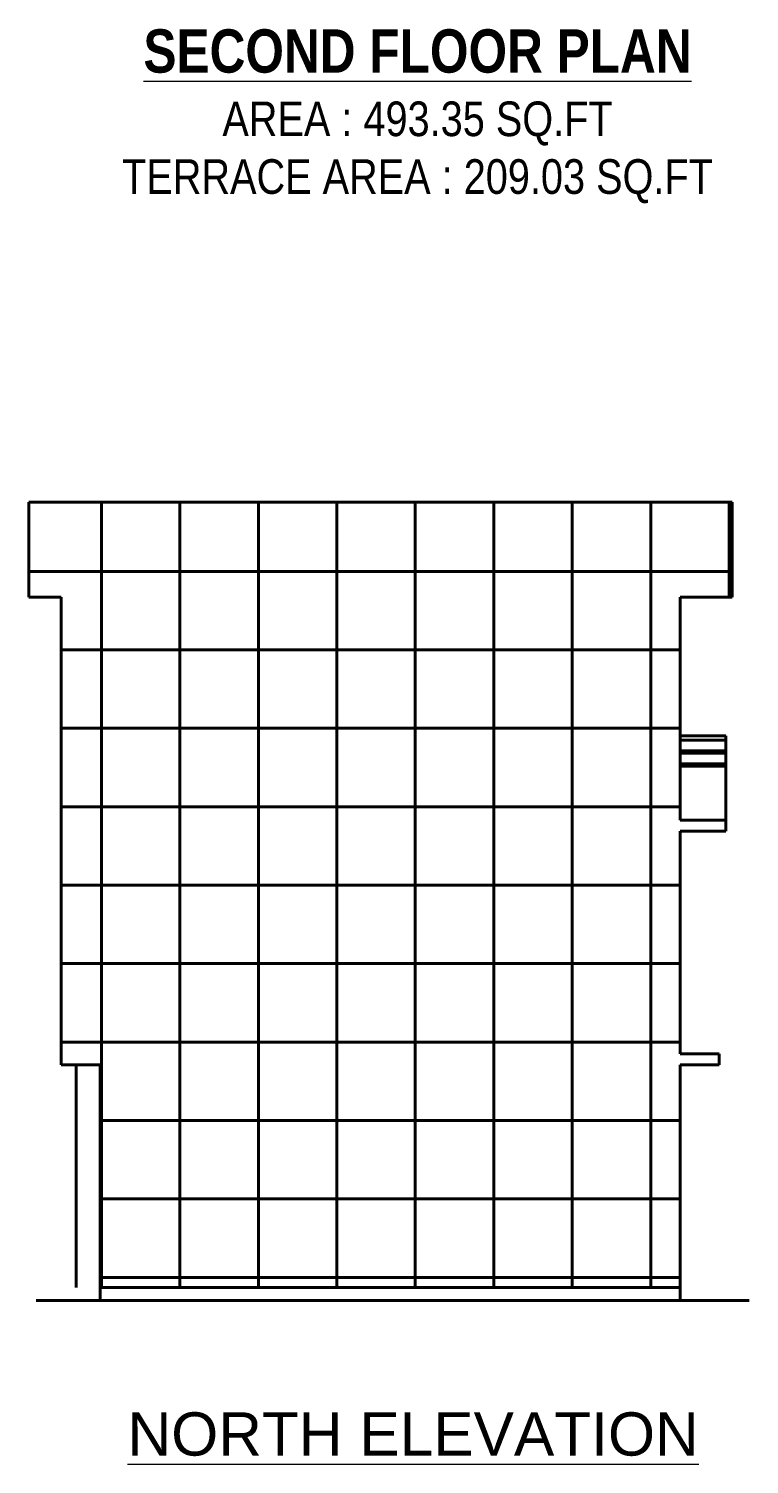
# Model space of a CAD drawing. Header units: inches. Extents: x 160056 to 168773, y -25300 to -22134.
# Drawn here: x 167706 to 168039, y -24391 to -23728 of the extents above; entities that cross this region are included whole.
import ezdxf

# ---------------------------------------------------------------- set-up
doc = ezdxf.new("R2010")
doc.units = ezdxf.units.IN
doc.header["$LTSCALE"] = 0.5
doc.header["$MEASUREMENT"] = 0
doc.layers.add('Text-100.w', color=254, linetype='Continuous', lineweight=9)
doc.layers.add('wall', color=1, linetype='Continuous', lineweight=40)
doc.styles.add('arial', font='arial.ttf')

msp = doc.modelspace()

# ---------------------------------------------------------------- hatches: boundary and pattern name
at = {"layer": 'wall'}
h = msp.add_hatch(dxfattribs=at)
h.set_pattern_fill('NET', color=256, scale=290, style=0)
h.set_pattern_definition([(0, (1098.66, -1793.794), (0, 36.25), []), (90, (1098.66, -1793.794), (-36.25, 2e-15), [])])
h.paths.add_polyline_path([(167739.33, -24206.76), (167739.33, -24309.76), (168007.33, -24309.76), (168007.33, -24206.76), (168025.33, -24206.76), (168025.33, -24201.76), (168007.33, -24201.76), (168007.33, -24098.76), (168028.33, -24098.76), (168028.33, -24093.76), (168007.33, -24093.76), (168007.33, -23990.76), (168031.33, -23990.76), (168031.33, -23946.76), (167706.33, -23946.76), (167706.33, -23990.76), (167721.33, -23990.76), (167721.33, -24206.76)])

# ---------------------------------------------------------------- linework, layer by layer
for p, q in [((167706.33, -23946.76), (167706.33, -23990.76)), ((167706.33, -23946.76), (168031.33, -23946.76)), ((168031.33, -23946.76), (168031.33, -23990.76)), ((167706.33, -23990.76), (167721.33, -23990.76)), ((167721.33, -24206.76), (167721.33, -23990.76)), ((168007.33, -23990.76), (168031.33, -23990.76)), ((168007.33, -24093.76), (168007.33, -23990.76)), ((168007.33, -24054.76), (168028.33, -24054.76)), ((168007.33, -24056.76), (168028.33, -24056.76)), ((168028.33, -24098.76), (168028.33, -24054.76)), ((168007.33, -24061.76), (168028.33, -24061.76)), ((168007.33, -24062.76), (168028.33, -24062.76)), ((168007.33, -24067.76), (168028.33, -24067.76)), ((168007.33, -24068.76), (168028.33, -24068.76)), ((168007.33, -24093.76), (168028.33, -24093.76)), ((168007.33, -24098.76), (168028.33, -24098.76)), ((168007.33, -24201.76), (168007.33, -24098.76)), ((168007.33, -24201.76), (168025.33, -24201.76)), ((168025.33, -24206.76), (168025.33, -24201.76)), ((167721.33, -24206.76), (167739.33, -24206.76)), ((167728.33, -24309.76), (167728.33, -24206.76)), ((167739.33, -24315.76), (167739.33, -24206.76)), ((168007.33, -24206.76), (168025.33, -24206.76)), ((168007.33, -24315.76), (168007.33, -24206.76)), ((167739.33, -24309.76), (168007.33, -24309.76)), ((167739.33, -24309.76), (167739.33, -24315.76)), ((167709.72, -24315.76), (168039.24, -24315.76))]:
    msp.add_line(p, q, dxfattribs=at)

# ---------------------------------------------------------------- texts
at = {"layer": 'Text-100.w', "insert": (167885.96, -23728.33), "char_height": 20, "width": 569.1024, "attachment_point": 2, "style": 'arial'}
msp.add_mtext('\\A1;{\\fArial Narrow|b1|i0|c0|p34;\\LSECOND FLOOR PLAN\\P\\fArial Narrow|b0|i0|c0|p34;\\H0.8x;\\lAREA : 493.35 SQ.FT\\PTERRACE AREA : 209.03 SQ.FT}', dxfattribs=at)
at = {"layer": 'Text-100.w', "insert": (167883.93, -24367.38), "char_height": 20, "attachment_point": 2, "style": 'arial'}
msp.add_mtext_dynamic_manual_height_columns('{\\LNORTH ELEVATION}', width=940.9712, gutter_width=100, heights=[0], dxfattribs=at)

doc.saveas('drawing.dxf')
